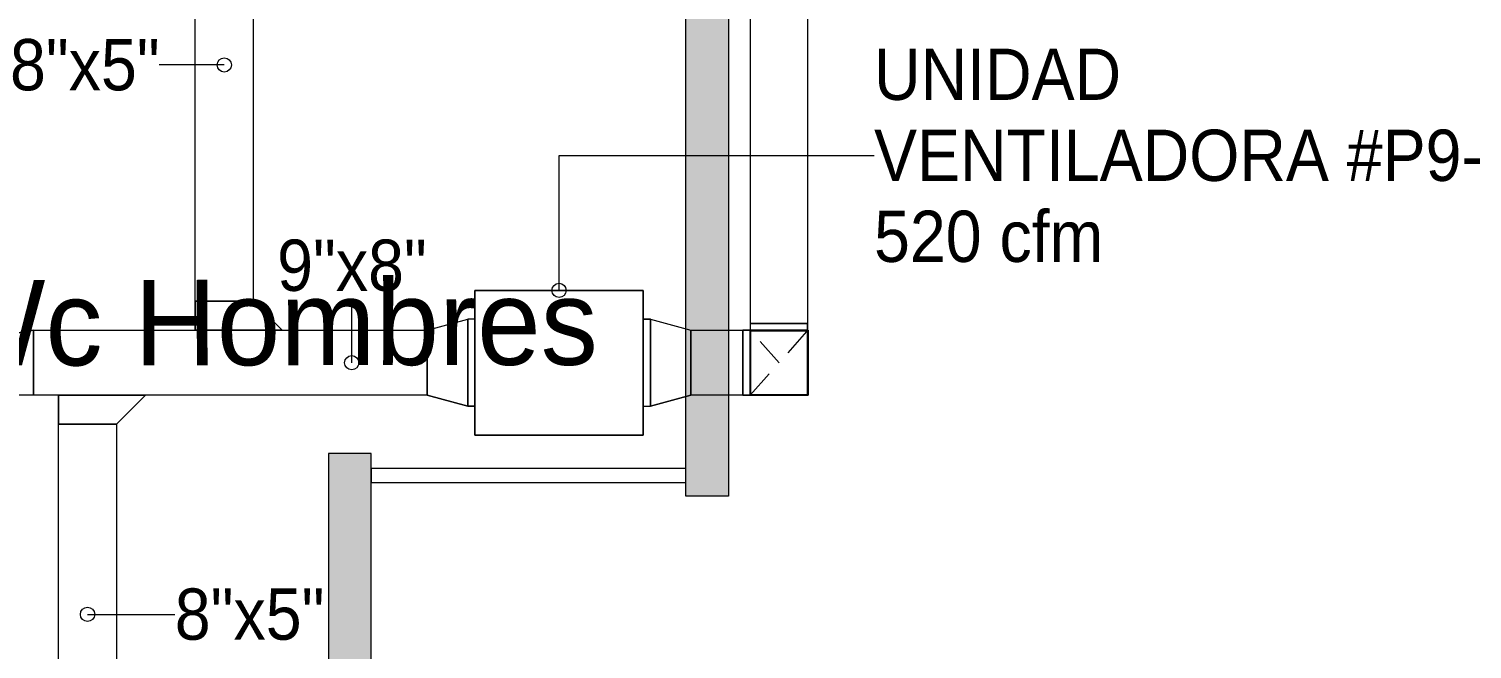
# Model space of a CAD drawing. Header units: metres. Extents: x 31.9 to 125.9, y -29 to 44.
# Drawn here: x 56.35 to 61.42, y -16.89 to -14.71 of the extents above; entities that cross this region are included whole.
import ezdxf

# ---------------------------------------------------------------- set-up
doc = ezdxf.new("R2010")
doc.units = ezdxf.units.M
doc.linetypes.add('Hidden 1_5', pattern=[0.0022, 0.0015, -0.0007000000000000001])
for name, color, linetype, lineweight in [('A-GENM', 7, 'Continuous', 18), ('ARQ', 8, 'Continuous', 0), ('M-EQPM', 7, 'Continuous', 18), ('M-EQPM-IDEN', 7, 'Continuous', 9), ('M-HVAC-DUCT', 7, 'Continuous', 18), ('M-HVAC-DUCT-ANNO', 7, 'Hidden 1_5', 18), ('M-HVAC-DUCT-IDEN', 7, 'Continuous', 9)]:
    doc.layers.add(name, color=color, linetype=linetype, lineweight=lineweight)
doc.styles.add('SansSerif', font='SANSS__.TTF', dxfattribs={"width": 0.9, "height": 0.1799999999999998})

# ---------------------------------------------------------------- blocks, each defined once
blk = doc.blocks.new('PISO 9')
at = {"layer": 'ARQ', "ltscale": 0.01}
h = blk.add_hatch(color=256, dxfattribs=at)
h.dxf.hatch_style = 1
h.paths.add_polyline_path([(337.4462888117203, -2855.356122568498), (337.4462888117203, -2855.206097329316), (334.3865621139898, -2855.205779263549), (334.3865621139898, -2855.355804502731)])
h.paths.add_polyline_path([(337.4462332317758, -2858.531190915465), (337.2962079925928, -2858.531190915465), (337.2962190828614, -2855.356114766136), (337.4462443220443, -2855.356114766136)])
h.paths.add_polyline_path([(336.1915430256981, -2858.531226195355), (336.1915430162692, -2858.53114502578), (336.1915430162692, -2858.381095923598), (336.1915430256981, -2858.381177093173)])
h.paths.add_polyline_path([(336.0414852080075, -2858.381174770882), (336.0416900095056, -2860.070870330585), (336.1917391116872, -2860.070870330585), (336.1915343101891, -2858.381174770882)])
h.paths.add_polyline_path([(336.1917311818622, -2860.070768608727), (336.346209669465, -2860.070559137301), (336.346209669465, -2859.920510035119), (336.1917311818622, -2859.920719506546)])
h.paths.add_polyline_path([(337.4462353723156, -2859.920520186214), (337.2962101331327, -2859.920520186214), (337.2962031860268, -2860.570226184826), (337.4462284252097, -2860.570226184826)])
h.paths.add_polyline_path([(337.2459843046117, -2860.070780110099), (337.2959011497751, -2860.07057059227), (337.2962101331327, -2859.920520193181), (337.2462932879694, -2859.92072971101)])
h.paths.add_polyline_path([(337.296246309827, -2861.77026801326), (337.2962433973955, -2862.265130954991), (337.4462924995771, -2862.265130954991), (337.4462954120086, -2861.77026801326)])
h.paths.add_polyline_path([(333.886562301552, -2862.415180066459), (337.4462924995787, -2862.415179770738), (337.4462924995787, -2862.265130668557), (334.386562157413, -2862.265130964944), (334.3865621574585, -2862.380562136251), (333.8865623016661, -2862.380562134603)])
at = {"layer": 'ARQ'}
for points in [[(337.4462332317758, -2858.531190915465), (337.2962079925928, -2858.531190915465), (337.2962190828614, -2855.356114766136), (337.4462443220443, -2855.356114766136)], [(336.0414852080075, -2858.381174770882), (336.0416900095056, -2860.070870330585), (336.1917391116872, -2860.070870330585), (336.1915343101891, -2858.381174770882)], [(337.2962082449469, -2858.484046874816), (337.2962082442248, -2858.434046873605), (336.1915460959226, -2858.434051827054), (336.1915460957134, -2858.484051825936)]]:
    blk.add_lwpolyline(points, close=True, dxfattribs=at)
blk.add_text('Wc Hombres', height=0.3, rotation=0.06685865453028599, dxfattribs=at).set_placement((334.6689440349512, -2858.073056191327))
blk = doc.blocks.new('Cabinet Fan-BCF-1 - BCF-106-1705074-NIVEL 09')
at = {"layer": 'M-EQPM', "color": 1, "true_color": 0xff0000}
for p, q in [((58.51138377219704, -15.62710888982461), (57.9208337721971, -15.62710888982461)), ((57.9208337721971, -15.62710888982461), (57.9208337721971, -16.13510888982461)), ((57.92083390308699, -16.13510888982461), (57.92083390308699, -15.62710888982461)), ((57.92083390308699, -15.62710888982461), (58.51138390308693, -15.62710888982461)), ((58.51138377219704, -16.13510888982461), (58.51138377219704, -15.62710888982461)), ((58.51138390308693, -15.62710888982461), (58.51138390308693, -16.13510888982461)), ((57.89543377963403, -16.0335088898246), (57.89543377963403, -15.7287088898246)), ((57.92083377963402, -15.7287088898246), (57.89543377963403, -15.7287088898246)), ((57.89543385102851, -15.7287088898246), (57.89543385102851, -16.0335088898246)), ((57.92083385102851, -15.7287088898246), (57.89543385102851, -15.7287088898246)), ((57.92083377963402, -15.7287088898246), (57.92083377963402, -16.03350888982461)), ((57.92083385102851, -16.03350888982461), (57.92083385102851, -15.7287088898246)), ((58.51138377963397, -16.03350888982461), (58.51138377963397, -15.72870888982461)), ((58.53678377963396, -15.72870888982461), (58.51138377963397, -15.72870888982461)), ((58.51138385102845, -15.72870888982461), (58.51138385102845, -16.03350888982461)), ((58.51138385102845, -15.72870888982461), (58.53678385102845, -15.72870888982461)), ((58.53678377963396, -15.72870888982461), (58.53678377963396, -16.03350888982461)), ((58.53678385102845, -16.03350888982461), (58.53678385102845, -15.72870888982461)), ((57.89543377963403, -16.0335088898246), (57.92083377963402, -16.03350888982461)), ((57.92083385102851, -16.03350888982461), (57.89543385102851, -16.0335088898246)), ((58.51138377963397, -16.03350888982461), (58.53678377963396, -16.03350888982461)), ((58.51138385102845, -16.03350888982461), (58.53678385102845, -16.03350888982461)), ((57.9208337721971, -16.13510888982461), (58.51138377219704, -16.13510888982461)), ((58.51138390308693, -16.13510888982461), (57.92083390308699, -16.13510888982461))]:
    blk.add_line(p, q, dxfattribs=at)
blk = doc.blocks.new('M_Rectangular Transition - Angle - 30 LAMINA-1975978-NIVEL 09')
at = {"layer": 'M-HVAC-DUCT', "color": 3, "true_color": 0x00ff00}
for p, q in [((57.75324265514731, -15.7668088586197), (57.89543381165189, -15.7287088898246)), ((57.75324275414646, -15.7668088586197), (57.89543388590124, -15.7287088898246)), ((57.89543381165189, -15.7287088898246), (57.89543374476126, -16.0335088898246)), ((57.89543381901061, -16.0335088898246), (57.89543388590124, -15.7287088898246)), ((57.75324260497934, -15.99540885861969), (57.75324265514731, -15.7668088586197)), ((57.75324275414646, -15.7668088586197), (57.75324270397849, -15.99540885861969)), ((57.89543374476126, -16.0335088898246), (57.75324260497934, -15.99540885861969)), ((57.75324270397849, -15.99540885861969), (57.89543381901061, -16.0335088898246))]:
    blk.add_line(p, q, dxfattribs=at)
blk = doc.blocks.new('M_Rectangular Transition - Angle - 10 LAMINA-1976080-NIVEL 09')
at = {"layer": 'M-HVAC-DUCT', "color": 3, "true_color": 0x00ff00}
for p, q in [((56.22700097709045, -15.99540835832865), (56.22700101862585, -15.79220835832865)), ((56.22700101862585, -15.79220835832865), (56.37105161524155, -15.76680857609084)), ((56.22700106799489, -15.79220835832865), (56.22700102645948, -15.99540835832865)), ((56.37105171397963, -15.76680857609084), (56.22700106799489, -15.79220835832865)), ((56.37105161524155, -15.76680857609084), (56.37105156851423, -15.99540857609083)), ((56.3710516672523, -15.99540857609083), (56.37105171397963, -15.76680857609084)), ((56.37105156851423, -15.99540857609083), (56.22700097709045, -15.99540835832865)), ((56.3710516672523, -15.99540857609083), (56.22700102645948, -15.99540835832865))]:
    blk.add_line(p, q, dxfattribs=at)
blk = doc.blocks.new('Rectangular Tap - ZAPATA - ZAPATA FIBRA DE VIDRIO-1976135-NIVEL 09')
at = {"layer": 'M-HVAC-DUCT', "color": 3, "true_color": 0x00ff00}
for p, q in [((1.945386339269763e-14, 0.1015999999999929), (1.945386339269763e-14, -0.2032000000000074)), ((0.1016000000000069, 0.1015999999999928), (1.94577687295805e-14, 0.1015999999999929)), ((1.814890256037882e-14, -0.2032000000000074), (1.814890256037882e-14, 0.1015999999999928)), ((1.814890256037882e-14, 0.1015999999999928), (0.1016000000000056, 0.1015999999999928)), ((0.1016000000000069, 0.1015999999999928), (0.1016000000000069, -0.1016000000000071)), ((0.1016000000000056, -0.1016000000000071), (0.1016000000000056, 0.1015999999999928)), ((1.945386339269763e-14, -0.2032000000000074), (0.1016000000000069, -0.1016000000000071)), ((1.814890256037882e-14, -0.2032000000000074), (0.1016000000000056, -0.1016000000000071))]:
    blk.add_line(p, q, dxfattribs=at)
blk = doc.blocks.new('Rectangular Tap - ZAPATA - ZAPATA FIBRA DE VIDRIO-1976697-NIVEL 09')
at = {"layer": 'M-HVAC-DUCT', "color": 3, "true_color": 0x00ff00}
for p, q in [((56.93899701997696, -15.76680868344444), (56.93899704074466, -15.66520868344445)), ((56.93899704074467, -15.66520870092071), (56.93899701997697, -15.76680870092069)), ((57.14219704074466, -15.66520872497986), (56.93899704074466, -15.66520868344445)), ((56.93899704074467, -15.66520870092071), (57.14219704074467, -15.66520874245611)), ((57.24379701997696, -15.76680874574754), (57.14219704074466, -15.66520872497986)), ((57.24379701997697, -15.7668087632238), (57.14219704074467, -15.66520874245611)), ((57.24379701997696, -15.76680874574754), (56.93899701997696, -15.76680868344444)), ((56.93899701997697, -15.76680870092069), (57.24379701997697, -15.7668087632238))]:
    blk.add_line(p, q, dxfattribs=at)
blk = doc.blocks.new('Rectangular Elbow - Mitered - Single Thickness Vanes - LAMINA-2831081-NIVEL 09')
at = {"layer": 'A-GENM', "color": 3, "true_color": 0x00ff00}
for p, q in [((58.88862495109959, -15.82580112981703), (58.88862495109959, -15.78830112575769)), ((59.08862495109959, -15.82580112981703), (59.08862495109959, -15.78830112575769)), ((58.88862495109959, -15.85231763267634), (58.88862495109959, -15.814817628617)), ((58.88862495109959, -15.87883413553564), (58.88862495109959, -15.8413341314763)), ((59.08862495109959, -15.85231763267634), (59.08862495109959, -15.814817628617)), ((59.08862495109959, -15.87883413553564), (59.08862495109959, -15.8413341314763)), ((58.88862495109959, -15.90535063839494), (58.88862495109959, -15.8678506343356)), ((58.88862495109959, -15.93186714125424), (58.88862495109959, -15.8943671371949)), ((59.08862495109959, -15.90535063839494), (59.08862495109959, -15.8678506343356)), ((59.08862495109959, -15.93186714125424), (59.08862495109959, -15.8943671371949)), ((58.88862495109959, -15.95838364411355), (58.88862495109959, -15.92088364005421)), ((59.08862495109959, -15.95838364411355), (59.08862495109959, -15.92088364005421))]:
    blk.add_line(p, q, dxfattribs=at)
at = {"layer": 'M-HVAC-DUCT', "color": 3, "true_color": 0x00ff00}
for p, q in [((58.88862495109959, -15.74320886546857), (59.08862495109959, -15.74320886546857)), ((58.88862495109959, -15.99360888982459), (58.88862495109959, -15.74320886546857)), ((59.08862495109959, -15.74320888982459), (58.88862495109959, -15.74320888982459)), ((58.88862495109959, -15.76860888982459), (58.88862495109959, -15.74320888982459)), ((59.08862495109959, -15.99360888982459), (59.08862495109959, -15.74320886546857)), ((59.08862495109959, -15.74320888982459), (59.08862495109959, -15.76860888982459)), ((59.08862495109959, -15.76860888982459), (58.88862495109959, -15.76860888982459)), ((58.88862495109959, -15.76860888982459), (58.88862495109959, -15.99360888982459)), ((58.88862495109959, -15.76860888982459), (59.08862495109959, -15.76860888982459)), ((59.08862495109959, -15.99360888982458), (59.08862495109959, -15.76860888982459)), ((58.88862495109959, -15.99360888982459), (59.08862495109959, -15.99360888982459)), ((59.08862495109959, -15.99360888982458), (58.88862495109959, -15.99360888982458))]:
    blk.add_line(p, q, dxfattribs=at)
blk = doc.blocks.new('M_Rectangular Transition - Angle - 30 LAMINA-2831099-NIVEL 09')
at = {"layer": 'M-HVAC-DUCT', "color": 3, "true_color": 0x00ff00}
for p, q in [((58.88702495109958, -15.76680888982461), (59.09022495109958, -15.76680888982461)), ((58.88702495109958, -15.76680888982461), (58.88862495109959, -15.7686088898246)), ((58.88702495109958, -15.99540888982461), (58.88702495109958, -15.76680888982461)), ((59.0886249510996, -15.7686088898246), (58.88862495109959, -15.7686088898246)), ((58.88862495109959, -15.7686088898246), (58.88862495109959, -15.9936088898246)), ((59.0886249510996, -15.7686088898246), (59.09022495109958, -15.76680888982461)), ((59.0886249510996, -15.9936088898246), (59.0886249510996, -15.7686088898246)), ((59.09022495109958, -15.76680888982461), (59.09022495109958, -15.99540888982461)), ((58.88862495109959, -15.9936088898246), (58.88702495109958, -15.99540888982461)), ((59.09022495109958, -15.99540888982461), (58.88702495109958, -15.99540888982461)), ((58.88862495109959, -15.9936088898246), (59.0886249510996, -15.9936088898246)), ((59.0886249510996, -15.9936088898246), (59.09022495109958, -15.99540888982461))]:
    blk.add_line(p, q, dxfattribs=at)
blk = doc.blocks.new('Rectangular Elbow - Mitered - Single Thickness Vanes - LAMINA-2832911-NIVEL 09')
at = {"layer": 'A-GENM', "color": 3, "true_color": 0x00ff00}
for p, q in [((58.93867588617402, -15.7668088898246), (58.90480922580713, -15.7668088898246)), ((58.96262323805751, -15.7668088898246), (58.92875657769062, -15.7668088898246)), ((58.986570589941, -15.7668088898246), (58.95270392957411, -15.7668088898246)), ((59.01051794182449, -15.7668088898246), (58.9766512814576, -15.7668088898246)), ((59.03446529370798, -15.7668088898246), (59.00059863334109, -15.7668088898246)), ((59.05841264559147, -15.7668088898246), (59.02454598522458, -15.7668088898246)), ((58.93867588617402, -15.9954088898246), (58.90480922580713, -15.9954088898246)), ((58.96262323805751, -15.9954088898246), (58.92875657769062, -15.9954088898246)), ((58.986570589941, -15.9954088898246), (58.95270392957411, -15.9954088898246)), ((59.01051794182449, -15.9954088898246), (58.9766512814576, -15.9954088898246)), ((59.03446529370798, -15.9954088898246), (59.00059863334109, -15.9954088898246)), ((59.05841264559147, -15.9954088898246), (59.02454598522458, -15.9954088898246))]:
    blk.add_line(p, q, dxfattribs=at)
at = {"layer": 'M-HVAC-DUCT', "color": 3, "true_color": 0x00ff00}
for p, q in [((58.86162495109957, -15.9954088898246), (58.86162495109957, -15.7668088898246)), ((58.86162495109957, -15.7668088898246), (58.88702495109957, -15.7668088898246)), ((59.09022495109957, -15.7668088898246), (58.86162498889822, -15.7668088898246)), ((58.86162498889822, -15.7668088898246), (58.86162498889822, -15.9954088898246)), ((58.88702495109957, -15.7668088898246), (58.88702495109957, -15.9954088898246)), ((59.09022495109957, -15.7668088898246), (58.88702495109957, -15.7668088898246)), ((58.88702495109957, -15.7668088898246), (58.88702495109957, -15.9954088898246)), ((59.09022495109957, -15.9954088898246), (59.09022495109957, -15.7668088898246)), ((59.09022495109957, -15.9954088898246), (59.09022495109957, -15.7668088898246)), ((58.88702495109957, -15.9954088898246), (58.86162495109957, -15.9954088898246)), ((58.86162498889822, -15.9954088898246), (59.09022495109957, -15.9954088898246)), ((58.88702495109957, -15.9954088898246), (59.09022495109957, -15.9954088898246))]:
    blk.add_line(p, q, dxfattribs=at)
blk = doc.blocks.new('M_Rectangular Transition - Angle - 30 LAMINA-2701281-NIVEL 09')
at = {"layer": 'M-HVAC-DUCT', "color": 3, "true_color": 0x00ff00}
for p, q in [((58.53678377963395, -15.7287088898246), (58.67897490350322, -15.76680888982459)), ((58.53678377963395, -16.0335088898246), (58.53678377963395, -15.7287088898246)), ((58.53678385102844, -15.7287088898246), (58.53678385102844, -16.0335088898246)), ((58.53678385102844, -15.7287088898246), (58.67897499869587, -15.76680888982459)), ((58.67897490350322, -15.76680888982459), (58.67897490350322, -15.99540888982459)), ((58.67897499869587, -15.99540888982459), (58.67897499869587, -15.76680888982459)), ((58.67897490350322, -15.99540888982459), (58.53678377963395, -16.0335088898246)), ((58.53678385102844, -16.0335088898246), (58.67897499869587, -15.99540888982459))]:
    blk.add_line(p, q, dxfattribs=at)

msp = doc.modelspace()

# ---------------------------------------------------------------- linework, layer by layer
at = {"layer": 'M-EQPM-IDEN'}
for p, q in [((58.21610884119654, -15.15340682141645), (59.32199930856038, -15.15340682141645)), ((58.21610884119654, -15.62710888973864), (58.21610884119654, -15.15340682141645))]:
    msp.add_line(p, q, dxfattribs=at)
msp.add_circle((58.21610884119654, -15.62710888973864), 0.02500000000000568, dxfattribs=at)
at = {"layer": 'M-HVAC-DUCT', "color": 3, "true_color": 0x00ff00}
for p, q in [((58.88862495465413, -15.74320887756062), (58.88862495465413, -11.60970888973865)), ((59.08862495465414, -11.60970888973865), (59.08862495465413, -15.74320887756062)), ((56.93899704429921, -15.66520869209661), (56.93899736596831, -14.09153524853003)), ((57.1421973659683, -14.09153529006543), (57.1421970442992, -15.66520873363201)), ((56.93899704429921, -15.66520869209661), (57.14219704429922, -15.66520873363201)), ((58.88862495465413, -15.74320887756062), (59.08862495465412, -15.74320887756062)), ((56.37105162143779, -15.99540857600487), (56.37105166816512, -15.76680857600488)), ((56.37105166816512, -15.76680857600485), (57.7532427064811, -15.76680885853373)), ((57.75324265975378, -15.99540885853372), (57.7532427064811, -15.76680885853373)), ((58.67897495465409, -15.99540888973863), (58.67897495465409, -15.76680888973863)), ((58.67897495465409, -15.76680888973863), (58.86162497355344, -15.76680888973863)), ((58.86162497355344, -15.99540888973863), (58.86162497355344, -15.76680888973863)), ((57.75324265975378, -15.99540885853372), (56.37105162143779, -15.99540857600485)), ((58.86162497355344, -15.99540888973863), (58.67897495465409, -15.99540888973863)), ((56.66219716373904, -16.09700858455559), (56.45899716373906, -16.09700864494281)), ((56.45899766762371, -17.7925552300957), (56.45899716373906, -16.09700864494281)), ((56.66219716373904, -16.09700858455559), (56.66219766762369, -17.79255516970847))]:
    msp.add_line(p, q, dxfattribs=at)
at = {"layer": 'M-HVAC-DUCT-ANNO', "color": 3, "true_color": 0x00ff00}
for p, q in [((59.09022495465411, -15.76680888973863), (58.88702495465412, -15.76680888973863)), ((58.88702495465411, -15.76680888973863), (58.88702495465411, -15.99540888973863)), ((58.88702495465411, -15.99540888973863), (59.0902249546541, -15.76680888973863)), ((58.98862495465411, -15.88110888973863), (58.88702495465411, -15.76680888973863)), ((59.09022495465411, -15.99540888973863), (59.09022495465411, -15.76680888973863)), ((58.88702495465411, -15.99540888973863), (59.0902249546541, -15.99540888973863))]:
    msp.add_line(p, q, dxfattribs=at)
at = {"layer": 'M-HVAC-DUCT-IDEN'}
for p, q in [((57.04059721384901, -14.83573514241779), (56.81212799004592, -14.8357350957172)), ((57.48818088239044, -15.88110880435337), (57.48818092302533, -15.68231434334769)), ((56.56059736210462, -16.76449880483446), (56.86690123152465, -16.7644987138067))]:
    msp.add_line(p, q, dxfattribs=at)
for centre, radius in [((57.04059721384901, -14.83573514241779), 0.02499999999999868), ((57.48818088239044, -15.88110880435337), 0.02499999999999821), ((56.56059736210462, -16.76449880483446), 0.02499999999999926)]:
    msp.add_circle(centre, radius, dxfattribs=at)

# ---------------------------------------------------------------- block references
at = {"layer": 'ARQ', "linetype": 'Continuous'}
msp.add_blockref('PISO 9', (-278.6348317716115, 2842.181911951618), dxfattribs=at)
at = {"layer": 'M-EQPM', "color": 1, "true_color": 0xff0000}
msp.add_blockref('Cabinet Fan-BCF-1 - BCF-106-1705074-NIVEL 09', (3.554532668204047e-09, 8.596856559961452e-11), dxfattribs=at)
at = {"layer": 'M-HVAC-DUCT', "color": 3, "true_color": 0x00ff00}
for name in ['Rectangular Tap - ZAPATA - ZAPATA FIBRA DE VIDRIO-1976697-NIVEL 09', 'M_Rectangular Transition - Angle - 30 LAMINA-1975978-NIVEL 09', 'M_Rectangular Transition - Angle - 30 LAMINA-2701281-NIVEL 09', 'Rectangular Elbow - Mitered - Single Thickness Vanes - LAMINA-2831081-NIVEL 09', 'M_Rectangular Transition - Angle - 10 LAMINA-1976080-NIVEL 09', 'Rectangular Elbow - Mitered - Single Thickness Vanes - LAMINA-2832911-NIVEL 09', 'M_Rectangular Transition - Angle - 30 LAMINA-2831099-NIVEL 09']:
    msp.add_blockref(name, (3.554532668204047e-09, 8.596856559961452e-11), dxfattribs=at)
at = {"layer": 'M-HVAC-DUCT', "color": 3, "true_color": 0x00ff00, "extrusion": (0, 0, -1), "rotation": 269.9999805959205}
msp.add_blockref('Rectangular Tap - ZAPATA - ZAPATA FIBRA DE VIDRIO-1976135-NIVEL 09', (-56.56059712933067, -15.9954086147492), dxfattribs=at)

# ---------------------------------------------------------------- texts
at = {"layer": 'M-EQPM-IDEN', "char_height": 0.1799999999999998, "attachment_point": 1, "style": 'SansSerif'}
for s, insert, width in [('UNIDAD', (59.32199930856038, -14.77841723808312), 1.031771812499999), ('VENTILADORA #P9-1', (59.32199930856038, -15.06284432141645), 2.698480124999997), ('520 cfm', (59.32199930856038, -15.34727140474978), 0.959619937499999)]:
    msp.add_mtext(s, dxfattribs=dict(at, insert=insert, width=width))
at = {"layer": 'M-HVAC-DUCT-IDEN', "char_height": 0.1799999999999998, "width": 0.6277213124999994, "attachment_point": 1, "style": 'SansSerif'}
for s, insert in [('8"x5"', (56.28832799004591, -14.74474551238387)), ('9"x8"', (57.22628092302533, -15.44882476001436)), ('8"x5"', (56.86690123152464, -16.67350913047337))]:
    msp.add_mtext(s, dxfattribs=dict(at, insert=insert))

doc.saveas('drawing.dxf')
